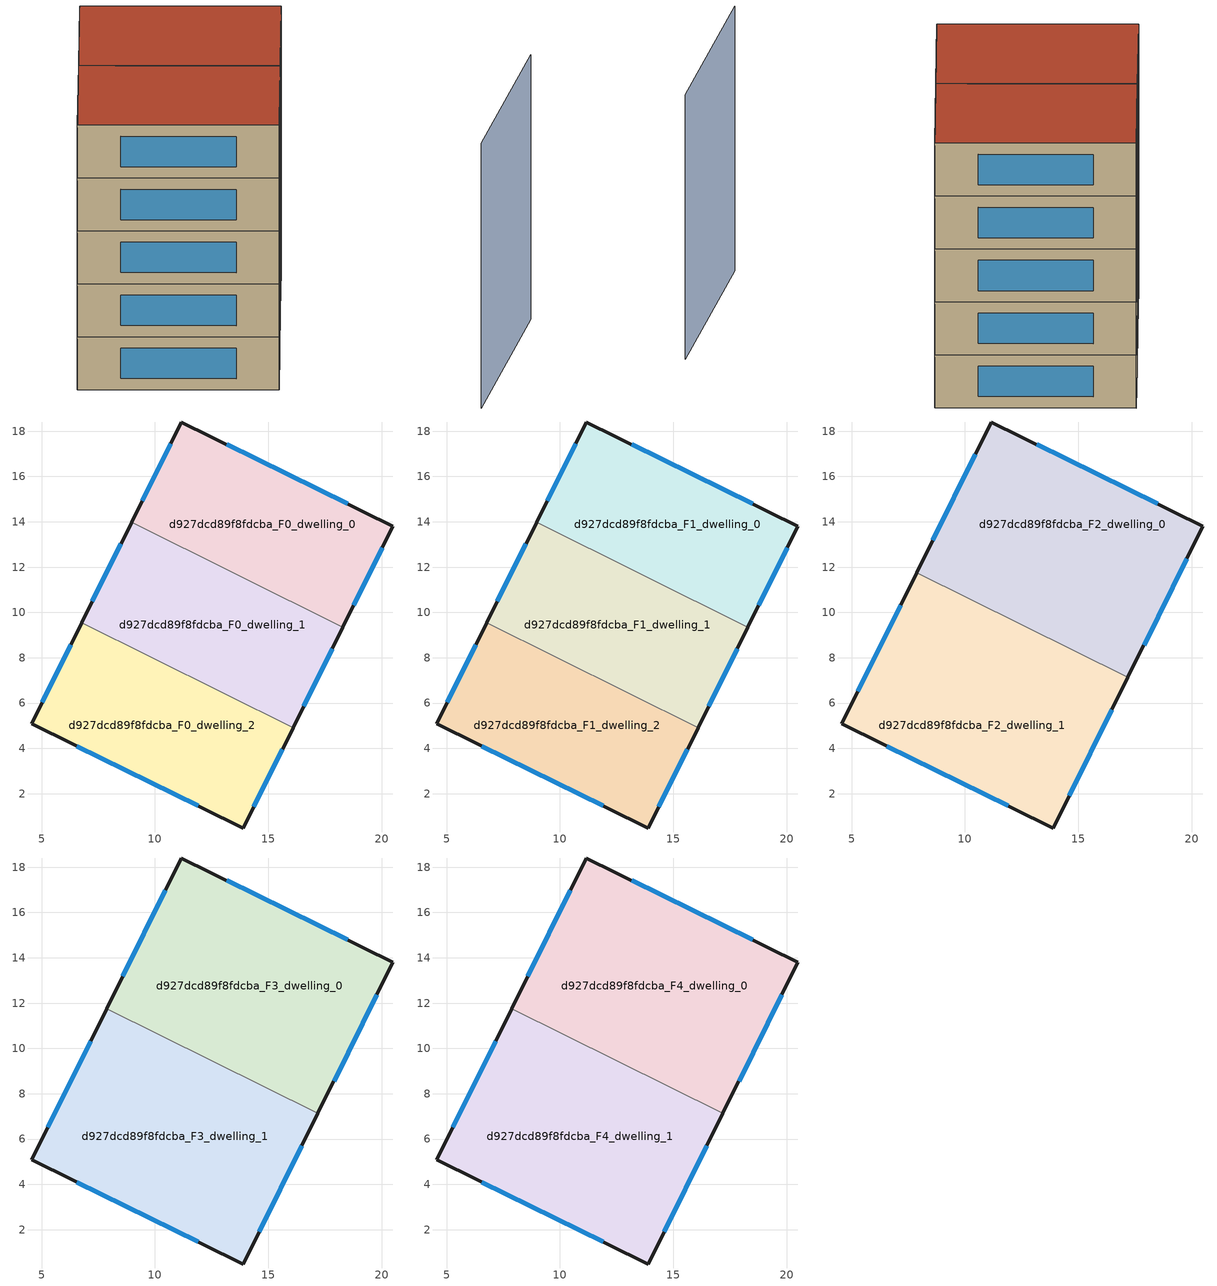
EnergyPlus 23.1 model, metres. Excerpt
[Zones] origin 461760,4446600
d927dcd89f8fdcba_F0_dwelling_0
 floor ground (EU_floor_Construction): 20.5,13.8 18.29,9.35 8.97,13.97 11.16,18.4 z0
 wall outside (EU_wall_Construction): 18.29,9.35 20.5,13.8 11.16,18.4 8.97,13.97 z0:3
 wall to d927dcd89f8fdcba_F0_dwelling_1 (EU_wall_Construction): 8.97,13.97 18.29,9.35 z0:3
 window (EU_Window_Construction): 18.5,14.79 13.16,17.42 / 18.77,10.31 20.03,12.85 / 10.69,17.46 9.44,14.92 z0.64:2.36
d927dcd89f8fdcba_F0_dwelling_1
 floor ground (EU_floor_Construction): 18.29,9.35 16.09,4.91 6.77,9.53 8.97,13.97 z0
 wall outside (EU_wall_Construction): 16.09,4.91 18.29,9.35 / 8.97,13.97 6.77,9.53 z0:3
 wall to d927dcd89f8fdcba_F0_dwelling_2 (EU_wall_Construction): 6.76,9.53 16.09,4.91 z0:3
 window (EU_Window_Construction): 16.57,5.86 17.82,8.4 / 8.5,13.02 7.24,10.49 z0.64:2.36
d927dcd89f8fdcba_F0_dwelling_2
 floor ground (EU_floor_Construction): 16.09,4.91 13.9,0.49 4.56,5.08 6.77,9.53 z0
 wall outside (EU_wall_Construction): 6.77,9.53 4.56,5.08 13.9,0.49 16.09,4.91 z0:3
 window (EU_Window_Construction): 14.37,1.43 15.62,3.96 / 6.56,4.1 11.9,1.47 / 6.29,8.58 5.03,6.04 z0.64:2.36
d927dcd89f8fdcba_F1_dwelling_0
 floor to d927dcd89f8fdcba_F0_dwelling_0 (EU_floor_Construction): 20.5,13.8 18.29,9.35 8.97,13.97 11.16,18.4 z3
 wall outside (EU_wall_Construction): 18.29,9.35 20.5,13.8 11.16,18.4 8.97,13.97 z3:6
 wall to d927dcd89f8fdcba_F1_dwelling_1 (EU_wall_Construction): 8.97,13.97 18.29,9.35 z3:6
 window (EU_Window_Construction): 18.5,14.79 13.16,17.42 / 18.77,10.31 20.03,12.85 / 10.69,17.46 9.44,14.92 z3.64:5.36
d927dcd89f8fdcba_F1_dwelling_1
 floor to d927dcd89f8fdcba_F0_dwelling_1 (EU_floor_Construction): 18.29,9.35 16.09,4.91 6.76,9.53 8.97,13.97 z3
 wall outside (EU_wall_Construction): 16.09,4.91 18.29,9.35 / 8.97,13.97 6.77,9.53 z3:6
 wall to d927dcd89f8fdcba_F1_dwelling_2 (EU_wall_Construction): 6.76,9.53 16.09,4.91 z3:6
 window (EU_Window_Construction): 16.57,5.86 17.82,8.4 / 8.5,13.02 7.24,10.49 z3.64:5.36
d927dcd89f8fdcba_F1_dwelling_2
 floor to d927dcd89f8fdcba_F0_dwelling_2 (EU_floor_Construction): 16.09,4.91 13.9,0.49 4.56,5.08 6.76,9.53 z3
 wall outside (EU_wall_Construction): 6.77,9.53 4.56,5.08 13.9,0.49 16.09,4.91 z3:6
 window (EU_Window_Construction): 14.37,1.43 15.62,3.96 / 6.56,4.1 11.9,1.47 / 6.29,8.58 5.03,6.04 z3.64:5.36
d927dcd89f8fdcba_F2_dwelling_0
 floor to d927dcd89f8fdcba_F1_dwelling_0 (EU_floor_Construction): 20.5,13.8 18.29,9.35 8.97,13.97 11.16,18.4 z6
 floor to d927dcd89f8fdcba_F1_dwelling_1 (EU_floor_Construction): 18.29,9.35 17.19,7.13 7.87,11.75 8.97,13.97 z6
 wall outside (EU_wall_Construction): 17.19,7.13 20.5,13.8 11.16,18.4 7.87,11.75 z6:9
 wall to d927dcd89f8fdcba_F2_dwelling_1 (EU_wall_Construction): 7.87,11.75 17.19,7.13 z6:9
 window (EU_Window_Construction): 18.5,14.79 13.16,17.42 / 17.9,8.56 19.79,12.38 / 10.46,16.98 8.57,13.18 z6.64:8.36
d927dcd89f8fdcba_F2_dwelling_1
 floor to d927dcd89f8fdcba_F1_dwelling_1 (EU_floor_Construction): 17.19,7.13 16.09,4.91 6.76,9.53 7.87,11.75 z6
 floor to d927dcd89f8fdcba_F1_dwelling_2 (EU_floor_Construction): 16.09,4.91 13.9,0.49 4.56,5.08 6.76,9.53 z6
 wall outside (EU_wall_Construction): 7.87,11.75 4.56,5.08 13.9,0.49 17.19,7.13 z6:9
 window (EU_Window_Construction): 14.61,1.91 16.49,5.71 / 6.56,4.1 11.9,1.47 / 7.16,10.33 5.27,6.51 z6.64:8.36
d927dcd89f8fdcba_F3_dwelling_0
 floor to d927dcd89f8fdcba_F2_dwelling_0 (EU_floor_Construction): 20.5,13.8 17.19,7.13 7.87,11.75 11.16,18.4 z9
 wall outside (EU_wall_Construction): 17.19,7.13 20.5,13.8 11.16,18.4 7.87,11.75 z9:12
 wall to d927dcd89f8fdcba_F3_dwelling_1 (EU_wall_Construction): 7.87,11.75 17.19,7.13 z9:12
 window (EU_Window_Construction): 18.5,14.79 13.16,17.42 / 17.9,8.56 19.79,12.38 / 10.46,16.98 8.57,13.18 z9.64:11.36
d927dcd89f8fdcba_F3_dwelling_1
 floor to d927dcd89f8fdcba_F2_dwelling_1 (EU_floor_Construction): 17.19,7.13 13.9,0.49 4.56,5.08 7.87,11.75 z9
 wall outside (EU_wall_Construction): 7.87,11.75 4.56,5.08 13.9,0.49 17.19,7.13 z9:12
 window (EU_Window_Construction): 14.61,1.91 16.49,5.71 / 6.56,4.1 11.9,1.47 / 7.16,10.33 5.27,6.51 z9.64:11.36
d927dcd89f8fdcba_F4_dwelling_0
 floor to d927dcd89f8fdcba_F3_dwelling_0 (EU_floor_Construction): 20.5,13.8 17.19,7.13 7.87,11.75 11.16,18.4 z12
 wall outside (EU_wall_Construction): 17.19,7.13 20.5,13.8 11.16,18.4 7.87,11.75 z12:15
 wall to d927dcd89f8fdcba_F4_dwelling_1 (EU_wall_Construction): 7.87,11.75 17.19,7.13 z12:15
 window (EU_Window_Construction): 18.5,14.79 13.16,17.42 / 17.9,8.56 19.79,12.38 / 10.46,16.98 8.57,13.18 z12.64:14.36
 roof outside (EU_roof_Construction): 17.19,7.13 20.5,13.8 11.16,18.4 7.87,11.75 z15
d927dcd89f8fdcba_F4_dwelling_1
 floor to d927dcd89f8fdcba_F3_dwelling_1 (EU_floor_Construction): 17.19,7.13 13.9,0.49 4.56,5.08 7.87,11.75 z12
 wall outside (EU_wall_Construction): 7.87,11.75 4.56,5.08 13.9,0.49 17.19,7.13 z12:15
 window (EU_Window_Construction): 14.61,1.91 16.49,5.71 / 6.56,4.1 11.9,1.47 / 7.16,10.33 5.27,6.51 z12.64:14.36
 roof outside (EU_roof_Construction): 13.9,0.49 17.19,7.13 7.87,11.75 4.56,5.08 z15
shading: 22.28,-6.11 29.44,2.75 z0:15
[Building]
EU S2 Campaign: North Axis=0; Terrain=City; Solar Distribution=FullExterior
[Site:Location]
Yerevan-Zvartnots.Intl.AP: Latitude=40.15; Longitude=44.383; Time Zone=4; Elevation=854
[SizingPeriod:WeatherFileDays]
AnnualSizingPeriod: Begin Month=1; Begin Day of Month=1; End Month=12; End Day of Month=31; Day of Week for Start Day=Monday; Use Weather File Daylight Saving Period=No; Use Weather File Rain and Snow Indicators=No
[MATERIAL]
EU_InternalMass_Material: Roughness=MediumRough; Thickness=0.1; Conductivity=1; Density=1800; Specific Heat=900; Thermal Absorptance=0.9; Solar Absorptance=0.7; Visible Absorptance=0.7
[MATERIAL:NOMASS] Roughness=MediumRough; Thermal Absorptance=0.9; Solar Absorptance=0.7; Visible Absorptance=0.7
Name | Thermal Resistance
EU_wall_NoMass | 1.05043
EU_roof_NoMass | 1.45357
EU_floor_NoMass | 0.478065
[WINDOWMATERIAL:SIMPLEGLAZINGSYSTEM]
EU_Window_SimpleGlazing: UFactor=2.5566; Solar Heat Gain Coefficient=0.75; Visible Transmittance=0.75
[CONSTRUCTION]
EU_wall_Construction: EU_wall_NoMass
EU_roof_Construction: EU_roof_NoMass
EU_floor_Construction: EU_floor_NoMass
EU_Window_Construction: EU_Window_SimpleGlazing
EU_InternalMass_Construction: EU_InternalMass_Material
[ZONE] Type=1; Multiplier=1; Ceiling Height=autocalculate; Floor Area=autocalculate; Part of Total Floor Area=Yes
Name | Volume
d927dcd89f8fdcba_F0_dwelling_0 | 154.739
d927dcd89f8fdcba_F1_dwelling_0 | 154.74
d927dcd89f8fdcba_F2_dwelling_0 | 232.128
d927dcd89f8fdcba_F3_dwelling_0; d927dcd89f8fdcba_F4_dwelling_0 | 232.131
d927dcd89f8fdcba_F0_dwelling_1; d927dcd89f8fdcba_F1_dwelling_1 | 154.772
d927dcd89f8fdcba_F2_dwelling_1 | 232.117
d927dcd89f8fdcba_F3_dwelling_1; d927dcd89f8fdcba_F4_dwelling_1 | 232.122
d927dcd89f8fdcba_F0_dwelling_2 | 154.737
d927dcd89f8fdcba_F1_dwelling_2 | 154.736
[INTERNALMASS] Construction=EU_InternalMass_Construction
Name | Zone or ZoneList | Surface Area
d927dcd89f8fdcba_F0_dwelling_0_EU_InternalMass | d927dcd89f8fdcba_F0_dwelling_0 | 51.5798
d927dcd89f8fdcba_F0_dwelling_1_EU_InternalMass | d927dcd89f8fdcba_F0_dwelling_1 | 51.5907
d927dcd89f8fdcba_F0_dwelling_2_EU_InternalMass | d927dcd89f8fdcba_F0_dwelling_2 | 51.5787
d927dcd89f8fdcba_F1_dwelling_0_EU_InternalMass | d927dcd89f8fdcba_F1_dwelling_0 | 51.5798
d927dcd89f8fdcba_F1_dwelling_1_EU_InternalMass | d927dcd89f8fdcba_F1_dwelling_1 | 51.5907
d927dcd89f8fdcba_F1_dwelling_2_EU_InternalMass | d927dcd89f8fdcba_F1_dwelling_2 | 51.5787
d927dcd89f8fdcba_F2_dwelling_0_EU_InternalMass | d927dcd89f8fdcba_F2_dwelling_0 | 77.377
d927dcd89f8fdcba_F2_dwelling_1_EU_InternalMass | d927dcd89f8fdcba_F2_dwelling_1 | 77.3741
d927dcd89f8fdcba_F3_dwelling_0_EU_InternalMass | d927dcd89f8fdcba_F3_dwelling_0 | 77.377
d927dcd89f8fdcba_F3_dwelling_1_EU_InternalMass | d927dcd89f8fdcba_F3_dwelling_1 | 77.3741
d927dcd89f8fdcba_F4_dwelling_0_EU_InternalMass | d927dcd89f8fdcba_F4_dwelling_0 | 77.377
d927dcd89f8fdcba_F4_dwelling_1_EU_InternalMass | d927dcd89f8fdcba_F4_dwelling_1 | 77.3741
[OTHEREQUIPMENT] Fuel Type=Electricity; Design Level Calculation Method=Watts/Area; Power per Zone Floor Area=1; Fraction Latent=0; Fraction Radiant=0; Fraction Lost=0; Carbon Dioxide Generation Rate=0; EndUse Subcategory=EU_Step8_InternalGains
Name | Zone or ZoneList or Space or SpaceList | Schedule
EU_Step8_InternalGain_d927dcd89f8fdcba_F0_dwelling_0_f000 | d927dcd89f8fdcba_F0_dwelling_0 | EU_Step8_GainSchedule_d927dcd89f8fdcba_F0_dwelling_0_f000
EU_Step8_InternalGain_d927dcd89f8fdcba_F0_dwelling_1_f000 | d927dcd89f8fdcba_F0_dwelling_1 | EU_Step8_GainSchedule_d927dcd89f8fdcba_F0_dwelling_1_f000
EU_Step8_InternalGain_d927dcd89f8fdcba_F0_dwelling_2_f000 | d927dcd89f8fdcba_F0_dwelling_2 | EU_Step8_GainSchedule_d927dcd89f8fdcba_F0_dwelling_2_f000
EU_Step8_InternalGain_d927dcd89f8fdcba_F1_dwelling_0_f000 | d927dcd89f8fdcba_F1_dwelling_0 | EU_Step8_GainSchedule_d927dcd89f8fdcba_F1_dwelling_0_f000
EU_Step8_InternalGain_d927dcd89f8fdcba_F1_dwelling_1_f000 | d927dcd89f8fdcba_F1_dwelling_1 | EU_Step8_GainSchedule_d927dcd89f8fdcba_F1_dwelling_1_f000
EU_Step8_InternalGain_d927dcd89f8fdcba_F1_dwelling_2_f000 | d927dcd89f8fdcba_F1_dwelling_2 | EU_Step8_GainSchedule_d927dcd89f8fdcba_F1_dwelling_2_f000
EU_Step8_InternalGain_d927dcd89f8fdcba_F2_dwelling_0_f000 | d927dcd89f8fdcba_F2_dwelling_0 | EU_Step8_GainSchedule_d927dcd89f8fdcba_F2_dwelling_0_f000
EU_Step8_InternalGain_d927dcd89f8fdcba_F2_dwelling_1_f000 | d927dcd89f8fdcba_F2_dwelling_1 | EU_Step8_GainSchedule_d927dcd89f8fdcba_F2_dwelling_1_f000
EU_Step8_InternalGain_d927dcd89f8fdcba_F3_dwelling_0_f000 | d927dcd89f8fdcba_F3_dwelling_0 | EU_Step8_GainSchedule_d927dcd89f8fdcba_F3_dwelling_0_f000
EU_Step8_InternalGain_d927dcd89f8fdcba_F3_dwelling_1_f000 | d927dcd89f8fdcba_F3_dwelling_1 | EU_Step8_GainSchedule_d927dcd89f8fdcba_F3_dwelling_1_f000
EU_Step8_InternalGain_d927dcd89f8fdcba_F4_dwelling_0_f000 | d927dcd89f8fdcba_F4_dwelling_0 | EU_Step8_GainSchedule_d927dcd89f8fdcba_F4_dwelling_0_f000
EU_Step8_InternalGain_d927dcd89f8fdcba_F4_dwelling_1_f000 | d927dcd89f8fdcba_F4_dwelling_1 | EU_Step8_GainSchedule_d927dcd89f8fdcba_F4_dwelling_1_f000
[ZONEVENTILATION:DESIGNFLOWRATE] Schedule=EU_AlwaysOn; Design Flow Rate Calculation Method=AirChanges/Hour; Air Changes per Hour=0.557805; Ventilation Type=Natural; Fan Pressure Rise=0; Fan Total Efficiency=1; Constant Term Coefficient=1; Temperature Term Coefficient=0; Velocity Term Coefficient=0; Velocity Squared Term Coefficient=0; Minimum Indoor Temperature=-100; Maximum Indoor Temperature=100; Delta Temperature=-100; Minimum Outdoor Temperature=-100; Maximum Outdoor Temperature=100; Maximum Wind Speed=40
Name | Zone or ZoneList or Space or SpaceList
EU_ConstantAir_d927dcd89f8fdcba_F0_dwelling_0 | d927dcd89f8fdcba_F0_dwelling_0
EU_ConstantAir_d927dcd89f8fdcba_F0_dwelling_1 | d927dcd89f8fdcba_F0_dwelling_1
EU_ConstantAir_d927dcd89f8fdcba_F0_dwelling_2 | d927dcd89f8fdcba_F0_dwelling_2
EU_ConstantAir_d927dcd89f8fdcba_F1_dwelling_0 | d927dcd89f8fdcba_F1_dwelling_0
EU_ConstantAir_d927dcd89f8fdcba_F1_dwelling_1 | d927dcd89f8fdcba_F1_dwelling_1
EU_ConstantAir_d927dcd89f8fdcba_F1_dwelling_2 | d927dcd89f8fdcba_F1_dwelling_2
EU_ConstantAir_d927dcd89f8fdcba_F2_dwelling_0 | d927dcd89f8fdcba_F2_dwelling_0
EU_ConstantAir_d927dcd89f8fdcba_F2_dwelling_1 | d927dcd89f8fdcba_F2_dwelling_1
EU_ConstantAir_d927dcd89f8fdcba_F3_dwelling_0 | d927dcd89f8fdcba_F3_dwelling_0
EU_ConstantAir_d927dcd89f8fdcba_F3_dwelling_1 | d927dcd89f8fdcba_F3_dwelling_1
EU_ConstantAir_d927dcd89f8fdcba_F4_dwelling_0 | d927dcd89f8fdcba_F4_dwelling_0
EU_ConstantAir_d927dcd89f8fdcba_F4_dwelling_1 | d927dcd89f8fdcba_F4_dwelling_1
[HVACTEMPLATE:THERMOSTAT] Constant Heating Setpoint=20; Constant Cooling Setpoint=50
EU_HeatOnly_d927dcd89f8fdcba_F0_dwelling_0; EU_HeatOnly_d927dcd89f8fdcba_F0_dwelling_1; EU_HeatOnly_d927dcd89f8fdcba_F0_dwelling_2; EU_HeatOnly_d927dcd89f8fdcba_F1_dwelling_0; EU_HeatOnly_d927dcd89f8fdcba_F1_dwelling_1; EU_HeatOnly_d927dcd89f8fdcba_F1_dwelling_2; EU_HeatOnly_d927dcd89f8fdcba_F2_dwelling_0; EU_HeatOnly_d927dcd89f8fdcba_F2_dwelling_1; EU_HeatOnly_d927dcd89f8fdcba_F3_dwelling_0; EU_HeatOnly_d927dcd89f8fdcba_F3_dwelling_1; EU_HeatOnly_d927dcd89f8fdcba_F4_dwelling_0; EU_HeatOnly_d927dcd89f8fdcba_F4_dwelling_1
[HVACTEMPLATE:ZONE:IDEALLOADSAIRSYSTEM] System Availability Schedule=EU_AlwaysOn; Maximum Heating Supply Air Temperature=50; Minimum Cooling Supply Air Temperature=13; Maximum Heating Supply Air Humidity Ratio=0.0156; Minimum Cooling Supply Air Humidity Ratio=0.0077; Heating Limit=NoLimit; Cooling Limit=NoLimit; Heating Availability Schedule=EU_AlwaysOn; Cooling Availability Schedule=EU_CoolingOff; Dehumidification Control Type=ConstantSensibleHeatRatio; Cooling Sensible Heat Ratio=0.7; Dehumidification Setpoint=60; Humidification Control Type=None; Humidification Setpoint=30; Outdoor Air Method=None; Outdoor Air Flow Rate per Person=0.00944; Outdoor Air Flow Rate per Zone Floor Area=0; Outdoor Air Flow Rate per Zone=0; Demand Controlled Ventilation Type=None; Outdoor Air Economizer Type=NoEconomizer; Heat Recovery Type=None; Sensible Heat Recovery Effectiveness=0.7; Latent Heat Recovery Effectiveness=0.65
Name | Template Thermostat
d927dcd89f8fdcba_F0_dwelling_0 | EU_HeatOnly_d927dcd89f8fdcba_F0_dwelling_0
d927dcd89f8fdcba_F0_dwelling_1 | EU_HeatOnly_d927dcd89f8fdcba_F0_dwelling_1
d927dcd89f8fdcba_F0_dwelling_2 | EU_HeatOnly_d927dcd89f8fdcba_F0_dwelling_2
d927dcd89f8fdcba_F1_dwelling_0 | EU_HeatOnly_d927dcd89f8fdcba_F1_dwelling_0
d927dcd89f8fdcba_F1_dwelling_1 | EU_HeatOnly_d927dcd89f8fdcba_F1_dwelling_1
d927dcd89f8fdcba_F1_dwelling_2 | EU_HeatOnly_d927dcd89f8fdcba_F1_dwelling_2
d927dcd89f8fdcba_F2_dwelling_0 | EU_HeatOnly_d927dcd89f8fdcba_F2_dwelling_0
d927dcd89f8fdcba_F2_dwelling_1 | EU_HeatOnly_d927dcd89f8fdcba_F2_dwelling_1
d927dcd89f8fdcba_F3_dwelling_0 | EU_HeatOnly_d927dcd89f8fdcba_F3_dwelling_0
d927dcd89f8fdcba_F3_dwelling_1 | EU_HeatOnly_d927dcd89f8fdcba_F3_dwelling_1
d927dcd89f8fdcba_F4_dwelling_0 | EU_HeatOnly_d927dcd89f8fdcba_F4_dwelling_0
d927dcd89f8fdcba_F4_dwelling_1 | EU_HeatOnly_d927dcd89f8fdcba_F4_dwelling_1
[SIZING:ZONE] Zone Cooling Design Supply Air Temperature Input Method=SupplyAirTemperature; Zone Cooling Design Supply Air Temperature=13; Zone Heating Design Supply Air Temperature Input Method=SupplyAirTemperature; Zone Heating Design Supply Air Temperature=50; Zone Cooling Design Supply Air Humidity Ratio=0.008; Zone Heating Design Supply Air Humidity Ratio=0.008; Cooling Design Air Flow Method=DesignDay; Cooling Design Air Flow Rate=0; Cooling Minimum Air Flow per Zone Floor Area=0.000762; Cooling Minimum Air Flow=0; Cooling Minimum Air Flow Fraction=0.2; Heating Design Air Flow Method=DesignDay; Heating Design Air Flow Rate=0; Heating Maximum Air Flow per Zone Floor Area=0.002032; Heating Maximum Air Flow=0.141576; Heating Maximum Air Flow Fraction=0.3; Account for Dedicated Outdoor Air System=No; Dedicated Outdoor Air System Control Strategy=NeutralSupplyAir; Dedicated Outdoor Air Low Setpoint Temperature for Design=autosize; Dedicated Outdoor Air High Setpoint Temperature for Design=autosize; Zone Load Sizing Method=Sensible Load Only No Latent Load; Zone Latent Cooling Design Supply Air Humidity Ratio Input Method=HumidityRatioDifference; Zone Cooling Design Supply Air Humidity Ratio Difference=0.005; Zone Latent Heating Design Supply Air Humidity Ratio Input Method=HumidityRatioDifference; Zone Humidification Design Supply Air Humidity Ratio Difference=0.005
d927dcd89f8fdcba_F0_dwelling_0; d927dcd89f8fdcba_F0_dwelling_1; d927dcd89f8fdcba_F0_dwelling_2; d927dcd89f8fdcba_F1_dwelling_0; d927dcd89f8fdcba_F1_dwelling_1; d927dcd89f8fdcba_F1_dwelling_2; d927dcd89f8fdcba_F2_dwelling_0; d927dcd89f8fdcba_F2_dwelling_1; d927dcd89f8fdcba_F3_dwelling_0; d927dcd89f8fdcba_F3_dwelling_1; d927dcd89f8fdcba_F4_dwelling_0; d927dcd89f8fdcba_F4_dwelling_1
[SCHEDULE:CONSTANT]
Name | Hourly Value
EU_AlwaysOn | 1
EU_CoolingOff | 0
[SCHEDULE:FILE] Column Number=1; Rows to Skip at Top=0; Number of Hours of Data=8760; Column Separator=Comma; Interpolate to Timestep=No; Minutes per Item=60; Adjust Schedule for Daylight Savings=Yes
Name | File
EU_Step8_GainSchedule_d927dcd89f8fdcba_F0_dwelling_0_f000 | ../../schedules/d927dcd89f8fdcba/d927dcd89f8fdcba_F0_dwelling_0_f000_gain.csv
EU_Step8_GainSchedule_d927dcd89f8fdcba_F0_dwelling_1_f000 | ../../schedules/d927dcd89f8fdcba/d927dcd89f8fdcba_F0_dwelling_1_f000_gain.csv
EU_Step8_GainSchedule_d927dcd89f8fdcba_F0_dwelling_2_f000 | ../../schedules/d927dcd89f8fdcba/d927dcd89f8fdcba_F0_dwelling_2_f000_gain.csv
EU_Step8_GainSchedule_d927dcd89f8fdcba_F1_dwelling_0_f000 | ../../schedules/d927dcd89f8fdcba/d927dcd89f8fdcba_F1_dwelling_0_f000_gain.csv
EU_Step8_GainSchedule_d927dcd89f8fdcba_F1_dwelling_1_f000 | ../../schedules/d927dcd89f8fdcba/d927dcd89f8fdcba_F1_dwelling_1_f000_gain.csv
EU_Step8_GainSchedule_d927dcd89f8fdcba_F1_dwelling_2_f000 | ../../schedules/d927dcd89f8fdcba/d927dcd89f8fdcba_F1_dwelling_2_f000_gain.csv
EU_Step8_GainSchedule_d927dcd89f8fdcba_F2_dwelling_0_f000 | ../../schedules/d927dcd89f8fdcba/d927dcd89f8fdcba_F2_dwelling_0_f000_gain.csv
EU_Step8_GainSchedule_d927dcd89f8fdcba_F2_dwelling_1_f000 | ../../schedules/d927dcd89f8fdcba/d927dcd89f8fdcba_F2_dwelling_1_f000_gain.csv
EU_Step8_GainSchedule_d927dcd89f8fdcba_F3_dwelling_0_f000 | ../../schedules/d927dcd89f8fdcba/d927dcd89f8fdcba_F3_dwelling_0_f000_gain.csv
EU_Step8_GainSchedule_d927dcd89f8fdcba_F3_dwelling_1_f000 | ../../schedules/d927dcd89f8fdcba/d927dcd89f8fdcba_F3_dwelling_1_f000_gain.csv
EU_Step8_GainSchedule_d927dcd89f8fdcba_F4_dwelling_0_f000 | ../../schedules/d927dcd89f8fdcba/d927dcd89f8fdcba_F4_dwelling_0_f000_gain.csv
EU_Step8_GainSchedule_d927dcd89f8fdcba_F4_dwelling_1_f000 | ../../schedules/d927dcd89f8fdcba/d927dcd89f8fdcba_F4_dwelling_1_f000_gain.csv
